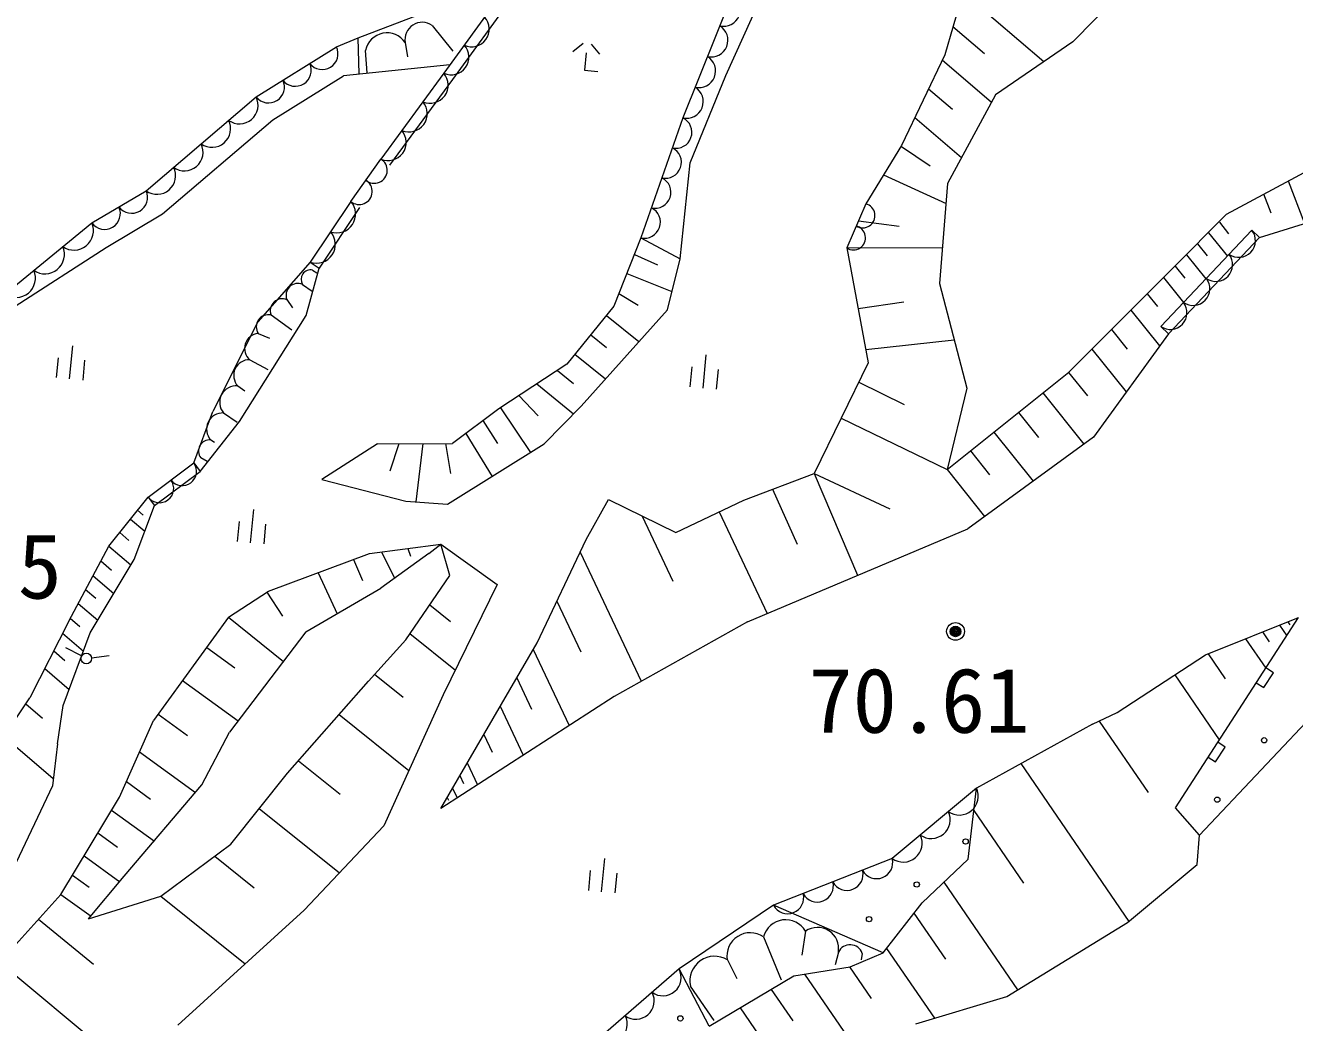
# Model space of a CAD drawing. Units: millimetres, scale not verified. Extents: x 40000 to 680000, y 20000 to 380000.
# Drawn here: x 375558 to 411372, y 307579 to 335710 of the extents above; entities that cross this region are included whole.
import ezdxf
from ezdxf.enums import TextEntityAlignment as Align

# ---------------------------------------------------------------- set-up
doc = ezdxf.new("R2010")
doc.units = ezdxf.units.MM
doc.header["$LTSCALE"] = 1000
doc.header["$PDMODE"] = 32
doc.header["$PDSIZE"] = 500
doc.layers.add('M-BGD', color=7, linetype='Continuous', lineweight=13)
doc.styles.add('ＭＳ ゴシック', font='')
doc.styles.get('ＭＳ ゴシック').set_extended_font_data('MS Gothic')

# ---------------------------------------------------------------- blocks, each defined once
blk = doc.blocks.new('circle')
at = {"color": 0, "linetype": 'Continuous', "lineweight": -2}
blk.add_circle((0, 0), 1.25, dxfattribs=at)

msp = doc.modelspace()

# ---------------------------------------------------------------- linework, layer by layer
at = {"layer": 'M-BGD'}
for p, q in [((408127, 338299), (405110, 335247)), ((402234, 337399), (401499, 334882)), ((395326, 334294), (396596, 337103)), ((389089, 336732), (387365, 334362)), ((389332, 336555), (387607, 334185)), ((395499, 336564), (394110, 333100)), ((402014, 336645), (404299, 334690)), ((384944, 335358), (386697, 336024)), ((387037, 335710), (387624, 334984)), ((401732, 335682), (402625, 334918)), ((384335, 335106), (384944, 335358)), ((384978, 334334), (384944, 335358)), ((386277, 335225), (386336, 334824)), ((405110, 335247), (402929, 333749)), ((382069, 333695), (384335, 335106)), ((385207, 334375), (385159, 335005)), ((391008, 334969), (391295, 335205)), ((391381, 334933), (391334, 334447)), ((391519, 335183), (391755, 334896)), ((401499, 334882), (400279, 332321)), ((387539, 334601), (384535, 334287)), ((401430, 334737), (402820, 333547)), ((382543, 333047), (384535, 334287)), ((387365, 334362), (385587, 331941)), ((387607, 334185), (385829, 331763)), ((391334, 334447), (391707, 334411)), ((394321, 331829), (395326, 334294)), ((401042, 333923), (401720, 333343)), ((378964, 331045), (382069, 333695)), ((402929, 333749), (401582, 331248)), ((394110, 333100), (392927, 329717)), ((400655, 333110), (401976, 331980)), ((379431, 330391), (382543, 333047)), ((409446, 330389), (413244, 332425)), ((400279, 332321), (399270, 330676)), ((400283, 332293), (401085, 331753)), ((384740, 330744), (385587, 331941)), ((394030, 329121), (394321, 331829)), ((399775, 331499), (401536, 330686)), ((411186, 331322), (411648, 330118)), ((377432, 330138), (378964, 331045)), ((401582, 331248), (401351, 328426)), ((410386, 329722), (414939, 331150)), ((410499, 330954), (410704, 330420)), ((384740, 330744), (383596, 329032)), ((384990, 330577), (383845, 328865)), ((399270, 330676), (398736, 329431)), ((377839, 329449), (379431, 330391)), ((407931, 328856), (409446, 330389)), ((374965, 328121), (377432, 330138)), ((399063, 330193), (400217, 330047)), ((410168, 329929), (407595, 327217)), ((408946, 329859), (409475, 329198)), ((409249, 330159), (409509, 329833)), ((410386, 329722), (410168, 329929)), ((392927, 329717), (392163, 327786)), ((392927, 329717), (394030, 329121)), ((410386, 329722), (407812, 327011)), ((408634, 329550), (408902, 329214)), ((375267, 327785), (377839, 329449)), ((392742, 329250), (393398, 328959)), ((398736, 329431), (401435, 329448)), ((398736, 329431), (399342, 326190)), ((408321, 329241), (408867, 328558)), ((383596, 329032), (382113, 327344)), ((383480, 327523), (383845, 328865)), ((383596, 329032), (383845, 328865)), ((383660, 328809), (383784, 328731)), ((393673, 327689), (394030, 329121)), ((405000, 325927), (407931, 328856)), ((407999, 328922), (408276, 328575)), ((392530, 328713), (393800, 328199)), ((401351, 328426), (402120, 325472)), ((407677, 328602), (408240, 327897)), ((383380, 328405), (383646, 328211)), ((392305, 328146), (392848, 327814)), ((407216, 328141), (407503, 327782)), ((382936, 327973), (383096, 327745)), ((392163, 327786), (390838, 326152)), ((399054, 327728), (400345, 327915)), ((382113, 327344), (380851, 324816)), ((381604, 324540), (383480, 327523)), ((382492, 327541), (383079, 327118)), ((391240, 324970), (393673, 327689)), ((391955, 327529), (392868, 326789)), ((406755, 327681), (407564, 326669)), ((382127, 327021), (382443, 326888)), ((407812, 327011), (405695, 324095)), ((406204, 327130), (406648, 326574)), ((407812, 327011), (407595, 327217)), ((376803, 325738), (376893, 326671)), ((391511, 326981), (391954, 326622)), ((399272, 326563), (401763, 326844)), ((376484, 326334), (376429, 325774)), ((381893, 326276), (382400, 326000)), ((391067, 326434), (391926, 325737)), ((394680, 325480), (394771, 326413)), ((405653, 326579), (406620, 325369)), ((377230, 326262), (377176, 325702)), ((390838, 326152), (388917, 324894)), ((390574, 325979), (391028, 325610)), ((394361, 326077), (394307, 325517)), ((395108, 326004), (395053, 325444)), ((399342, 326190), (397816, 323073)), ((401564, 323180), (405000, 325927)), ((404994, 325922), (405525, 325257)), ((389991, 325597), (391029, 324755)), ((399076, 325648), (400351, 325012)), ((381551, 325542), (381749, 325398)), ((389484, 325265), (390026, 324693)), ((402120, 325472), (401564, 323180)), ((404271, 325344), (405427, 323899)), ((388917, 324894), (387615, 323918)), ((388961, 324922), (389807, 323664)), ((390199, 323910), (391240, 324970)), ((380311, 323366), (380851, 324816)), ((380490, 323126), (381604, 324540)), ((381148, 324777), (381532, 324520)), ((388471, 324560), (388882, 323913)), ((398579, 324632), (401564, 323180)), ((403580, 324791), (404145, 324084)), ((387983, 324194), (388728, 322987)), ((402888, 324238), (403994, 322855)), ((380789, 324015), (380895, 323951)), ((385491, 323905), (383919, 322896)), ((385491, 323905), (387615, 323918)), ((386097, 323909), (385846, 323132)), ((386772, 323913), (386573, 322266)), ((387413, 323917), (387550, 323069)), ((387474, 322201), (390199, 323910)), ((405695, 324095), (402148, 321509)), ((380686, 323411), (380511, 323511)), ((402226, 323709), (402767, 323032)), ((379021, 322406), (380311, 323366)), ((379200, 322165), (380490, 323126)), ((380311, 323366), (380490, 323126)), ((395831, 322314), (397816, 323073)), ((397816, 323073), (399949, 322075)), ((397816, 323073), (399041, 320198)), ((401564, 323180), (402622, 321855)), ((383919, 322896), (386289, 322287)), ((377916, 321022), (379021, 322406)), ((379021, 322406), (379200, 322165)), ((391379, 321208), (392016, 322332)), ((392016, 322332), (393909, 321405)), ((396640, 322623), (397335, 321079)), ((378625, 320643), (379200, 322165)), ((378723, 322032), (378884, 321894)), ((381910, 321117), (382001, 322050)), ((386289, 322287), (387474, 322201)), ((393909, 321405), (395831, 322314)), ((395134, 321984), (396489, 319121)), ((378524, 321784), (378926, 321440)), ((381591, 321713), (381537, 321154)), ((382338, 321641), (382283, 321081)), ((392958, 321870), (393828, 320032)), ((378219, 321402), (378481, 321178)), ((395934, 318887), (402148, 321509)), ((376782, 318904), (377916, 321022)), ((377914, 321019), (378533, 320489)), ((385269, 320814), (387284, 321076)), ((386351, 320955), (386430, 320733)), ((386944, 320812), (387284, 321076)), ((387284, 321076), (388871, 319940)), ((387537, 320189), (387284, 321076)), ((389995, 318289), (391379, 321208)), ((377385, 318573), (378625, 320643)), ((377691, 320603), (377992, 320345)), ((382414, 319748), (385269, 320814)), ((384818, 320646), (385069, 320047)), ((386944, 320812), (385592, 319836)), ((385611, 320858), (385977, 320114)), ((391210, 320852), (392934, 317208)), ((377468, 320187), (378052, 319687)), ((383816, 320271), (384352, 319115)), ((386292, 318381), (387537, 320189)), ((383471, 318602), (385592, 319836)), ((388871, 319940), (387348, 316824)), ((377258, 319794), (377542, 319551)), ((381292, 319013), (382414, 319748)), ((382373, 319721), (382815, 319045)), ((390553, 319468), (391229, 318039)), ((377048, 319401), (377599, 318930)), ((386969, 319365), (387552, 318898)), ((376782, 318904), (375688, 316743)), ((376825, 318984), (377095, 318753)), ((381292, 319013), (379176, 316101)), ((381292, 319013), (382838, 317770)), ((395934, 318887), (392170, 316781)), ((408007, 313642), (411486, 319010)), ((408860, 317954), (411486, 319010)), ((410944, 318792), (411150, 318492)), ((411182, 318888), (411240, 318804)), ((376609, 318561), (377194, 318061)), ((376620, 316522), (377385, 318573)), ((383471, 318602), (381319, 315775)), ((386409, 318551), (387691, 317525)), ((409986, 318407), (410556, 317576)), ((410465, 318600), (410659, 318317)), ((376357, 318064), (376674, 317792)), ((377143, 317921), (376698, 318149)), ((380676, 318165), (381469, 317589)), ((385238, 317213), (386292, 318381)), ((387279, 313619), (389995, 318289)), ((389887, 318104), (390901, 315960)), ((377425, 317872), (377921, 317938)), ((406367, 316329), (408860, 317954)), ((408930, 317983), (409416, 317274)), ((376105, 317567), (376791, 316980)), ((385413, 317407), (386220, 316762)), ((407991, 317388), (409248, 315556)), ((410500, 317029), (410772, 317449)), ((410772, 317449), (410562, 317585)), ((379993, 317226), (381558, 316089)), ((382953, 314612), (385238, 317213)), ((389422, 317304), (389838, 316423)), ((408687, 312862), (412832, 317266)), ((410290, 317165), (410500, 317029)), ((374491, 314974), (375688, 316743)), ((387348, 316824), (385674, 313133)), ((392170, 316781), (387279, 313619)), ((375573, 316573), (376042, 316171)), ((376462, 315439), (376620, 316522)), ((379306, 316280), (380131, 315681)), ((384410, 316270), (386381, 314692)), ((388956, 316504), (389608, 315125)), ((405670, 315996), (406367, 316329)), ((378210, 313941), (379176, 316101)), ((405670, 315996), (402392, 314197)), ((405854, 316084), (407238, 314066)), ((374951, 315655), (376346, 314461)), ((380537, 314286), (381319, 315775)), ((388491, 315704), (388727, 315206)), ((376462, 315439), (376320, 314254)), ((378781, 315217), (380357, 314071)), ((409140, 314931), (409412, 315351)), ((409412, 315351), (409203, 315487)), ((383261, 314962), (384440, 314019)), ((388026, 314904), (388316, 314290)), ((403645, 314885), (406698, 310433)), ((408931, 315067), (409140, 314931)), ((381351, 312609), (382953, 314612)), ((387819, 314548), (387923, 314326)), ((376320, 314254), (375213, 311913)), ((378349, 311707), (380537, 314286)), ((378407, 314381), (379092, 313883)), ((387611, 314192), (387741, 313918)), ((402392, 314197), (400019, 312208)), ((402165, 312194), (402392, 314197)), ((376563, 311197), (378210, 313941)), ((387459, 313929), (387494, 313855)), ((377991, 313576), (379199, 312698)), ((382158, 313618), (384421, 311808)), ((402320, 313563), (403725, 311515)), ((408687, 312862), (408007, 313642)), ((385674, 313133), (383424, 310754)), ((377602, 312929), (378158, 312526)), ((408621, 312037), (408687, 312862)), ((379376, 311148), (381351, 312609)), ((377214, 312283), (378227, 311546)), ((380901, 312276), (382017, 311383)), ((391817, 311272), (391908, 312205)), ((400019, 312208), (396668, 310890)), ((400860, 310959), (402165, 312194)), ((406658, 310399), (408621, 312037)), ((376888, 311740), (377354, 311401)), ((377336, 310503), (378349, 311707)), ((391498, 311868), (391444, 311308)), ((392245, 311796), (392190, 311236)), ((401475, 311541), (403557, 308506)), ((373816, 308176), (376563, 311197)), ((376563, 311197), (377413, 310579)), ((377336, 310503), (379376, 311148)), ((379376, 311148), (381762, 309239)), ((396668, 310890), (394003, 309096)), ((399761, 309544), (396668, 310890)), ((399761, 309544), (400860, 310959)), ((383424, 310754), (379864, 307509)), ((400629, 310663), (401520, 309364)), ((375928, 310499), (377485, 309231)), ((397573, 310159), (397463, 309479)), ((403252, 308320), (406658, 310399)), ((396383, 309995), (396882, 308787)), ((398499, 309569), (398405, 309212)), ((398831, 309155), (399761, 309544)), ((399170, 309533), (399138, 309346)), ((399860, 309673), (401211, 307703)), ((374824, 309285), (378590, 306168)), ((394003, 309096), (391720, 307110)), ((394855, 307475), (394003, 309096)), ((395366, 309346), (395637, 308820)), ((397240, 308895), (398831, 309155)), ((398809, 309152), (399423, 308256)), ((394855, 307475), (397240, 308895)), ((397541, 308945), (398856, 307028)), ((394994, 307636), (394325, 308611)), ((396603, 308516), (397213, 307626)), ((400682, 307543), (403252, 308320)), ((395728, 307995), (396877, 306318))]:
    msp.add_line(p, q, dxfattribs=at)
for centre, radius in [((401804, 318614), 150), ((401804, 318614), 120), ((401804, 318614), 90), ((401804, 318614), 60), ((401804, 318614), 30), ((401804, 318614), 20), ((377277, 317852), 150)]:
    msp.add_circle(centre, radius, dxfattribs=at)
for centre, radius, start, end in [((395258, 336158), 472, 256.9236, 59.3728), ((388148, 335605), 498, 245.3253, 42.5891), ((386758, 335309), 488, 55.1797, 189.94), ((394911, 335292), 472, 256.9236, 59.3728), ((385764, 334882), 617, 33.7607, 168.521), ((383933, 334911), 447, 217.9826, 25.8261), ((387573, 334815), 498, 245.3253, 42.5891), ((383177, 334440), 447, 217.9826, 25.8261), ((394564, 334426), 472, 256.9236, 59.3728), ((382422, 333970), 447, 217.9826, 25.8261), ((386977, 334026), 513, 246.4758, 40.9639), ((394216, 333560), 472, 256.9236, 59.3728), ((381600, 333459), 526, 234.2975, 26.6653), ((386385, 333219), 513, 246.4758, 40.9639), ((393914, 332694), 451, 257.2183, 64.2592), ((380823, 332797), 526, 234.2975, 26.6653), ((385792, 332411), 513, 246.4758, 40.9639), ((380047, 332134), 526, 234.2975, 26.6653), ((393618, 331848), 451, 257.2183, 64.2592), ((379271, 331471), 526, 234.2975, 26.6653), ((385402, 331623), 368, 229.7172, 59.7083), ((384978, 331025), 368, 229.7172, 59.7083), ((393323, 331003), 451, 257.2183, 64.2592), ((378557, 330859), 448, 216.7443, 24.5033), ((377791, 330405), 448, 216.7443, 24.5033), ((384345, 330389), 531, 250.5561, 41.9366), ((399189, 330343), 343, 237.2966, 76.2679), ((393027, 330157), 451, 257.2183, 64.2592), ((376930, 329918), 548, 234.9326, 23.6017), ((383773, 329533), 531, 250.5561, 41.9366), ((398921, 329720), 343, 237.2966, 76.2679), ((409794, 329640), 473, 235.3678, 37.6175), ((376113, 329250), 548, 234.9326, 23.6017), ((409150, 328962), 473, 235.3678, 37.6175), ((375296, 328582), 548, 234.9326, 23.6017), ((383604, 328548), 266, 77.8422, 212.6025), ((383248, 328096), 336, 66.8251, 201.5854), ((408507, 328284), 473, 235.3678, 37.6175), ((382804, 327664), 336, 66.8251, 201.5854), ((407863, 327606), 473, 235.3678, 37.6175), ((382418, 327205), 344, 77.5607, 212.321), ((382165, 326600), 423, 95.2278, 229.9881), ((381875, 325837), 439, 87.65, 222.4102), ((381509, 325075), 468, 84.8124, 219.5727), ((381127, 324321), 456, 87.3743, 222.1346), ((380755, 323705), 312, 83.7361, 218.4964), ((379987, 323128), 402, 216.9708, 36.3687), ((379342, 322647), 402, 216.9708, 36.3687), ((401911, 313968), 533, 234.4228, 25.5333), ((401120, 313304), 533, 234.4228, 25.5333), ((400329, 312641), 533, 234.4228, 25.5333), ((399580, 312093), 453, 208.2051, 14.7334), ((398743, 311763), 453, 208.2051, 14.7334), ((397905, 311434), 453, 208.2051, 14.7334), ((397068, 311104), 453, 208.2051, 14.7334), ((397012, 309829), 651, 30.4217, 165.1819), ((397913, 309671), 594, 350.1553, 124.9156), ((396009, 309459), 654, 55.1797, 189.94), ((394999, 308762), 690, 57.8765, 192.6368), ((398827, 309411), 364, 19.551, 154.3113), ((393545, 308854), 518, 234.1867, 27.8565), ((392784, 308192), 518, 234.1867, 27.8565), ((392023, 307530), 518, 234.1867, 27.8565)]:
    msp.add_arc(centre, radius, start, end, dxfattribs=at)
msp.add_point((401804, 318614), dxfattribs=at)

# ---------------------------------------------------------------- block references
at = {"layer": 'M-BGD', "xscale": 60, "yscale": 60, "rotation": 354.4}
for p in [(410512, 315544), (409189, 313868), (402090, 312688), (400711, 311474), (399366, 310497), (394040, 307697)]:
    msp.add_blockref('circle', p, dxfattribs=at)

# ---------------------------------------------------------------- texts
at = {"layer": 'M-BGD', "style": 'ＭＳ ゴシック'}
for s, p in [('77.45', (373472, 320457)), ('70.61', (400772, 316671))]:
    msp.add_text(s, height=1833, dxfattribs=at).set_placement(p, align=Align.MIDDLE_CENTER)

doc.saveas('drawing.dxf')
